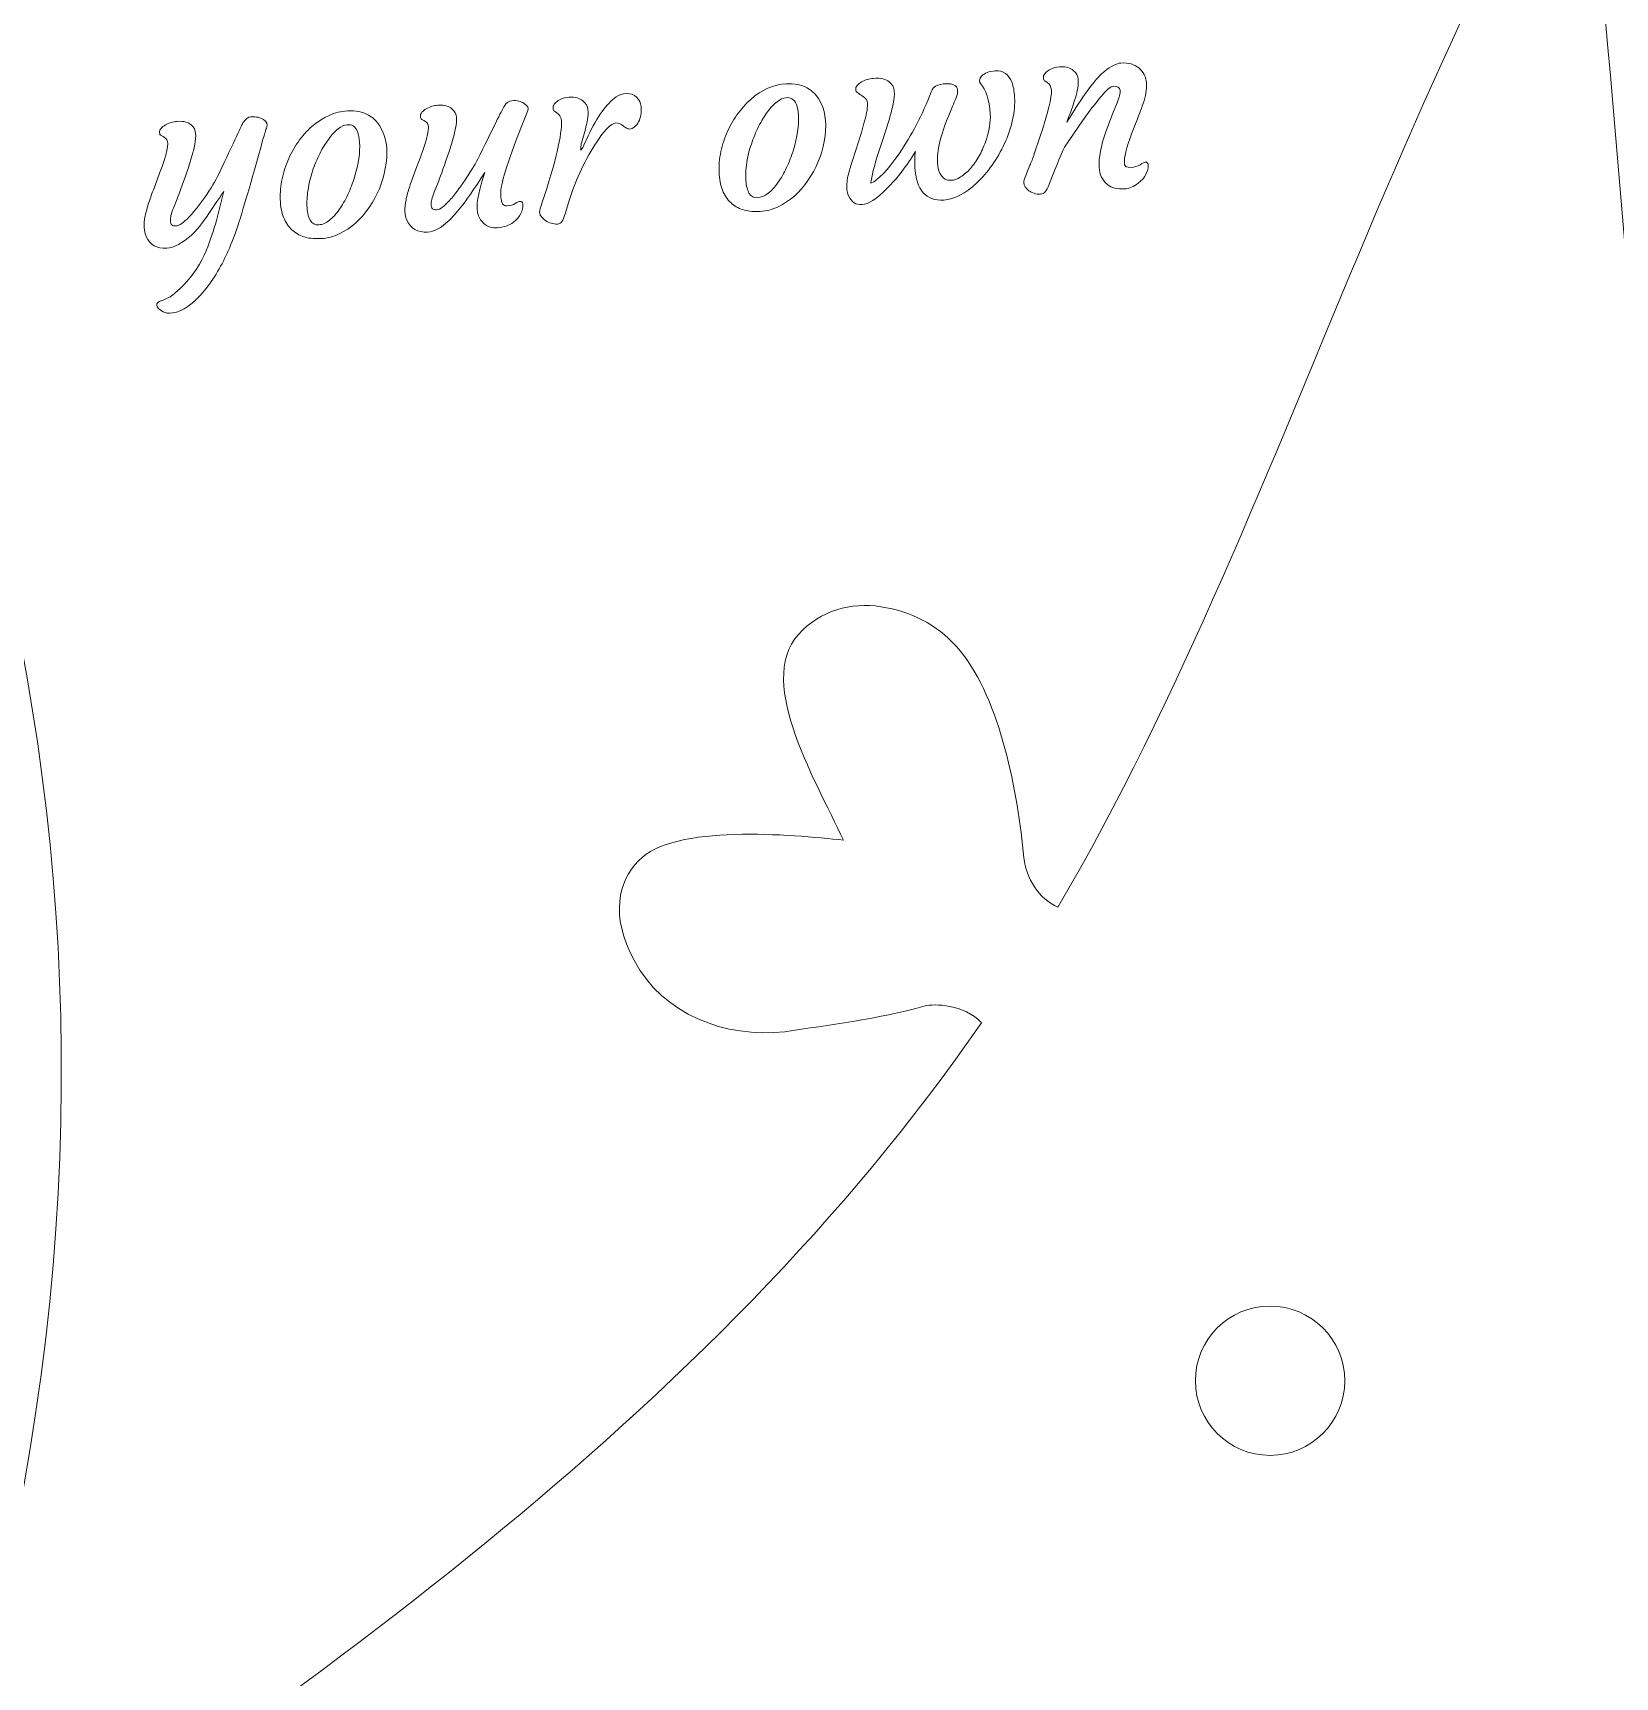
# Model space of a CAD drawing. Header units: inches. Extents: x -160 to 752, y 28 to 782.
# Drawn here: x 504.7 to 624.8, y 391.7 to 516.5 of the extents above; entities that cross this region are included whole.
import ezdxf

# ---------------------------------------------------------------- set-up
doc = ezdxf.new("R2010")
doc.units = ezdxf.units.IN
doc.header["$MEASUREMENT"] = 0
doc.layers.add('_U+0421_U+043B_U+043E_U+0439 1', color=7, linetype='Continuous')

# ---------------------------------------------------------------- blocks, each defined once
blk = doc.blocks.new('block 2')
at = {"layer": '_U+0421_U+043B_U+043E_U+0439 1', "color": 12, "lineweight": 9, "true_color": 0xe30513}
for points, knots in [([(305.09, 27.81), (184.24, 132.09), (55.29, 227.61), (-54.65, 344.61), (-130.38, 432.04), (-160.47, 554.53), (-106.38, 659.79), (-61.65, 746.82), (0.67, 769.94), (55.4, 761.15), (152.47, 745.58), (244.36, 626.03), (305, 559.17), (383.27, 640.56), (469.58, 781.89), (597.36, 753.44), (657.3, 740.1), (700.3, 699.79), (723.45, 645.65), (746.6, 591.54), (751.52, 539.49), (735.49, 482.62), (690.02, 321.27), (429.51, 136.47), (305.09, 27.81), (305.09, 27.81), (305.09, 27.81), (305.09, 27.81)], [0, 0, 0, 0, 1, 1, 1, 2, 2, 2, 3, 3, 3, 4, 4, 4, 5, 5, 5, 6, 6, 6, 7, 7, 7, 8, 8, 8, 9, 9, 9, 9]), ([(670.88, 364.34), (655.01, 380.54), (632.57, 427.43), (627.62, 477.67), (622.67, 527.9), (621.34, 580.31), (602.67, 628.66), (589.88, 661.76), (568.4, 688.48), (543.29, 712.94), (541.66, 711.85), (541.26, 708.78), (541.34, 708.11), (541.8, 704.21), (541.67, 700.71), (541.67, 697.3), (541.49, 692.71), (539.04, 688.35), (534.61, 686.78), (530.95, 685.48), (528.52, 686.5), (527.18, 688.24), (524.79, 691.33), (526.96, 699.99), (527.97, 703.86), (522.78, 702.35), (514.64, 698.89), (511.71, 703.18), (510.34, 705.19), (510.19, 707.53), (510.99, 709.72), (511.79, 711.92), (513.07, 713.55), (515.07, 714.76), (519.19, 717.24), (526.43, 717.48), (531.32, 717.21), (532.9, 717.12), (535.12, 718.53), (535.98, 719.89), (526.65, 728.66), (516.26, 737.13), (506.63, 745.69)], [0, 0, 0, 0, 1, 1, 1, 2, 2, 2, 3, 3, 3, 4, 4, 4, 5, 5, 5, 6, 6, 6, 7, 7, 7, 8, 8, 8, 9, 9, 9, 10, 10, 10, 11, 11, 11, 12, 12, 12, 13, 13, 13, 14, 14, 14, 14]), ([(579.12, 671.93), (563.35, 665.62), (547.38, 659.03), (531.38, 646.39), (532.3, 644.66), (534.52, 644.38), (535.19, 644.39), (539.12, 644.46), (542.59, 643.97), (545.98, 643.63), (550.52, 642.98), (554.61, 640.09), (555.73, 635.53), (556.65, 631.76), (555.39, 629.45), (553.52, 628.29), (550.2, 626.23), (541.8, 629.26), (538.06, 630.66), (539.03, 625.35), (541.65, 616.89), (537.08, 614.42), (534.94, 613.26), (532.6, 613.35), (530.5, 614.37), (528.4, 615.39), (526.9, 616.82), (525.9, 618.95), (523.85, 623.29), (524.35, 630.52), (525.12, 635.36), (525.37, 636.92), (524.81, 638.65), (523.55, 639.64), (517.37, 633.8), (510.59, 626.3), (504.32, 617.9), (480.88, 586.49), (456.69, 534.63), (430.41, 501.71), (431.53, 500.11), (433.73, 499.78), (434.4, 499.87), (438.28, 500.41), (441.79, 500.35), (445.2, 500.42), (449.79, 500.32), (454.19, 497.95), (455.85, 493.55), (457.22, 489.92), (456.25, 487.47), (454.53, 486.1), (451.49, 483.65), (442.78, 485.65), (438.9, 486.59), (440.51, 481.43), (444.12, 473.35), (439.89, 470.35), (437.9, 468.94), (435.57, 468.75), (433.36, 469.51), (431.15, 470.26), (429.49, 471.5), (428.24, 473.49), (425.68, 477.56), (425.31, 484.79), (425.49, 489.69), (425.55, 491.26), (424.78, 492.92), (423.41, 493.75), (394.21, 462), (361.88, 456.55), (326.54, 457.86), (291.19, 459.16), (252.36, 466.43), (220.23, 490.95), (188.11, 515.47), (162.7, 557.24), (136.22, 588.28), (114.09, 614.22), (90.28, 633.24), (69, 643.8), (67.84, 642.22), (68.55, 640.1), (68.85, 639.5), (70.61, 635.99), (71.68, 632.65), (72.83, 629.44), (74.21, 625.07), (73.38, 620.13), (69.75, 617.15), (66.75, 614.69), (64.12, 614.83), (62.26, 616.01), (58.97, 618.11), (58.07, 626.99), (57.71, 630.97), (53.34, 627.79), (46.86, 621.78), (42.65, 624.83), (40.68, 626.26), (39.75, 628.4), (39.76, 630.74), (39.77, 633.07), (40.41, 635.05), (41.89, 636.87), (44.92, 640.59), (51.66, 643.27), (56.35, 644.67), (57.86, 645.12), (59.18, 646.38), (59.53, 647.94), (34.92, 656.84), (11.32, 654.93), (-10.35, 652.42)], [0, 0, 0, 0, 1, 1, 1, 2, 2, 2, 3, 3, 3, 4, 4, 4, 5, 5, 5, 6, 6, 6, 7, 7, 7, 8, 8, 8, 9, 9, 9, 10, 10, 10, 11, 11, 11, 12, 12, 12, 13, 13, 13, 14, 14, 14, 15, 15, 15, 16, 16, 16, 17, 17, 17, 18, 18, 18, 19, 19, 19, 20, 20, 20, 21, 21, 21, 22, 22, 22, 23, 23, 23, 24, 24, 24, 25, 25, 25, 26, 26, 26, 27, 27, 27, 28, 28, 28, 29, 29, 29, 30, 30, 30, 31, 31, 31, 32, 32, 32, 33, 33, 33, 34, 34, 34, 35, 35, 35, 36, 36, 36, 37, 37, 37, 38, 38, 38, 38]), ([(368.44, 630.97), (378.34, 624.63), (388.24, 618.29), (397.96, 611.69), (397.25, 610.26), (396.1, 609.49), (394.53, 609.41), (389.64, 609.17), (382.46, 608.18), (378.63, 605.28), (376.76, 603.87), (375.66, 602.11), (375.1, 599.84), (374.53, 597.57), (374.92, 595.27), (376.5, 593.41), (379.85, 589.45), (387.59, 593.74), (392.59, 595.78), (391.99, 591.84), (390.75, 582.99), (393.44, 580.17), (394.96, 578.58), (397.49, 577.82), (400.99, 579.5), (405.22, 581.53), (407.2, 586.12), (406.91, 590.7), (406.55, 594.08), (406.31, 597.58), (405.44, 601.41), (405.29, 602.07), (405.11, 604.3), (406.61, 605.55), (430.89, 588.41), (453.35, 569.48), (471.76, 543.66), (499.53, 504.69), (517.31, 450.95), (500.06, 389.01), (482.8, 327.07), (430.6, 256.9), (406.61, 207.43), (393.54, 180.48), (391.14, 191.77), (388.23, 141.24)], [0, 0, 0, 0, 1, 1, 1, 2, 2, 2, 3, 3, 3, 4, 4, 4, 5, 5, 5, 6, 6, 6, 7, 7, 7, 8, 8, 8, 9, 9, 9, 10, 10, 10, 11, 11, 11, 12, 12, 12, 13, 13, 13, 14, 14, 14, 15, 15, 15, 15]), ([(734.6, 615.17), (715.07, 606.43), (695.54, 597.69), (677.91, 587.38), (678.45, 585.5), (680.71, 584.45), (681.37, 584.32), (685.22, 583.56), (688.52, 582.36), (691.76, 581.32), (696.07, 579.73), (699.46, 576.06), (699.6, 571.37), (699.72, 567.49), (698, 565.49), (695.93, 564.74), (692.26, 563.42), (684.68, 568.14), (681.31, 570.29), (681.15, 564.89), (681.95, 556.08), (676.96, 554.61), (674.63, 553.93), (672.36, 554.5), (670.52, 555.94), (668.67, 557.37), (667.5, 559.08), (666.97, 561.37), (665.87, 566.05), (667.87, 573.01), (669.63, 577.58), (670.2, 579.05), (670.01, 580.87), (668.99, 582.1), (655.04, 573.1), (642.52, 562.61), (632.67, 550.23), (610.05, 521.8), (601.03, 481.69), (582.53, 450.13), (581.07, 450.78), (580.09, 452.32), (579.94, 453.89), (579.48, 458.76), (578.17, 465.89), (575.1, 469.59), (573.61, 471.4), (571.79, 472.41), (569.51, 472.87), (567.22, 473.34), (564.93, 472.84), (563.15, 471.19), (559.34, 467.65), (563.97, 460.12), (566.24, 455.22), (562.27, 455.64), (553.38, 456.48), (550.68, 453.66), (549.16, 452.08), (548.51, 449.52), (550.34, 446.1), (552.56, 441.96), (557.24, 440.18), (561.8, 440.68), (565.17, 441.19), (568.65, 441.59), (572.44, 442.63), (573.09, 442.81), (575.4, 442.79), (576.72, 441.35), (555.97, 411.27), (524.71, 390.15), (493.44, 369.02)], [0, 0, 0, 0, 1, 1, 1, 2, 2, 2, 3, 3, 3, 4, 4, 4, 5, 5, 5, 6, 6, 6, 7, 7, 7, 8, 8, 8, 9, 9, 9, 10, 10, 10, 11, 11, 11, 12, 12, 12, 13, 13, 13, 14, 14, 14, 15, 15, 15, 16, 16, 16, 17, 17, 17, 18, 18, 18, 19, 19, 19, 20, 20, 20, 21, 21, 21, 22, 22, 22, 23, 23, 23, 24, 24, 24, 24]), ([(-133.18, 526.04), (-108.39, 533.44), (-83.6, 540.85), (-55.47, 535.1), (-54.61, 536.86), (-55.84, 539.06), (-56.24, 539.6), (-58.58, 542.75), (-60.21, 545.86), (-61.91, 548.81), (-64.03, 552.88), (-64.07, 557.88), (-61.02, 561.45), (-58.5, 564.4), (-55.88, 564.72), (-53.85, 563.88), (-50.24, 562.39), (-47.8, 553.8), (-46.76, 549.95), (-43.01, 553.84), (-37.67, 560.89), (-33, 558.62), (-30.8, 557.56), (-29.51, 555.61), (-29.12, 553.31), (-28.72, 551.01), (-29.01, 548.95), (-30.14, 546.9), (-32.48, 542.7), (-38.64, 538.89), (-43.02, 536.7), (-44.43, 535.99), (-45.61, 534.2), (-45.68, 532.6), (-43.53, 531.93), (-41.35, 531.19), (-39.15, 530.35), (-4.07, 517.06), (36.62, 481.68), (67.42, 458.65), (98.21, 435.62), (119.11, 424.94), (144.76, 406.58), (170.42, 388.23), (200.83, 362.19), (232.92, 357.15), (265.02, 352.1), (298.81, 368.05), (336.18, 364.29), (362.16, 361.67), (390.05, 349.49), (418.01, 335.27), (417.56, 333.74), (416.16, 332.58), (414.62, 332.23), (409.84, 331.15), (402.94, 328.94), (399.66, 325.43), (398.06, 323.72), (397.29, 321.79), (397.12, 319.46), (396.95, 317.13), (397.73, 314.93), (399.6, 313.37), (403.59, 310.04), (410.47, 315.6), (415.05, 318.47), (415.14, 314.48), (415.43, 305.55), (418.57, 303.23), (420.34, 301.93), (422.95, 301.61), (426.11, 303.86), (429.94, 306.59), (431.11, 311.46), (430.03, 315.92), (429.09, 319.19), (428.26, 322.6), (426.74, 326.22), (426.48, 326.84), (425.92, 329.01), (427.18, 330.5), (436.29, 325.75), (445.6, 320.79), (454.68, 316.03), (470.92, 307.53), (487.23, 299.46), (503.26, 291.59), (502.8, 290.06), (501.4, 288.89), (499.86, 288.55), (495.08, 287.47), (488.18, 285.26), (484.9, 281.75), (483.3, 280.03), (482.53, 278.11), (482.36, 275.78), (482.19, 273.45), (482.97, 271.25), (484.84, 269.68), (488.83, 266.36), (495.71, 271.91), (500.29, 274.79), (500.38, 270.79), (500.67, 261.87), (503.81, 259.55), (505.58, 258.24), (508.2, 257.93), (511.36, 260.18), (515.18, 262.91), (516.35, 267.77), (515.27, 272.23), (514.33, 275.51), (513.5, 278.92), (511.98, 282.54), (511.72, 283.16), (511.3, 285.41), (512.56, 286.9), (532.97, 276.97), (553.26, 267.38), (573.56, 257.79)], [0, 0, 0, 0, 1, 1, 1, 2, 2, 2, 3, 3, 3, 4, 4, 4, 5, 5, 5, 6, 6, 6, 7, 7, 7, 8, 8, 8, 9, 9, 9, 10, 10, 10, 11, 11, 11, 12, 12, 12, 13, 13, 13, 14, 14, 14, 15, 15, 15, 16, 16, 16, 17, 17, 17, 18, 18, 18, 19, 19, 19, 20, 20, 20, 21, 21, 21, 22, 22, 22, 23, 23, 23, 24, 24, 24, 25, 25, 25, 26, 26, 26, 27, 27, 27, 28, 28, 28, 29, 29, 29, 30, 30, 30, 31, 31, 31, 32, 32, 32, 33, 33, 33, 34, 34, 34, 35, 35, 35, 36, 36, 36, 37, 37, 37, 38, 38, 38, 39, 39, 39, 40, 40, 40, 40]), ([(598.63, 419.85), (601.76, 419.85), (604.3, 417.31), (604.3, 414.18), (604.3, 411.05), (601.76, 408.51), (598.63, 408.51), (595.5, 408.51), (592.96, 411.05), (592.96, 414.18), (592.96, 417.31), (595.5, 419.85), (598.63, 419.85), (598.63, 419.85), (598.63, 419.85), (598.63, 419.85)], [0, 0, 0, 0, 1, 1, 1, 2, 2, 2, 3, 3, 3, 4, 4, 4, 5, 5, 5, 5])]:
    blk.add_open_spline(points, degree=3, knots=knots, dxfattribs=at)
at = {"layer": '_U+0421_U+043B_U+043E_U+0439 1', "lineweight": 0}
for points, knots in [([(569.54, 504.69), (568.76, 503.9), (568.13, 503.5), (567.66, 503.47), (567.19, 503.44), (566.85, 503.66), (566.63, 504.14), (566.56, 504.31), (566.51, 504.46), (566.5, 504.61), (566.48, 505), (566.52, 505.39), (566.62, 505.77), (566.72, 506.15), (566.82, 506.5), (566.92, 506.83), (566.92, 506.83), (567.6, 508.95), (567.6, 508.95), (567.86, 509.82), (568.01, 510.42), (568.05, 510.76), (568.1, 511.1), (568.08, 511.33), (567.98, 511.44), (567.89, 511.55), (567.79, 511.65), (567.67, 511.73), (567.55, 511.81), (567.44, 511.88), (567.34, 511.95), (567.23, 512.01), (567.17, 512.09), (567.17, 512.2), (567.16, 512.31), (567.2, 512.42), (567.28, 512.52), (567.36, 512.62), (567.48, 512.71), (567.62, 512.79), (567.9, 512.95), (568.2, 513.04), (568.51, 513.06), (568.83, 513.08), (569.08, 513.06), (569.26, 513.01), (569.44, 512.96), (569.59, 512.89), (569.71, 512.8), (569.95, 512.61), (570.08, 512.37), (570.1, 512.09), (570.12, 511.81), (570.09, 511.49), (570.01, 511.13), (569.94, 510.77), (569.85, 510.39), (569.73, 509.98), (569.61, 509.58), (569.48, 509.16), (569.33, 508.72), (569.33, 508.72), (568.9, 507.43), (568.9, 507.43), (568.57, 506.39), (568.38, 505.61), (568.32, 505.1), (568.88, 505.33), (569.6, 506.08), (570.46, 507.34), (571.41, 508.73), (572.23, 510.29), (572.91, 512.03), (572.99, 512.25), (573.1, 512.4), (573.23, 512.46), (573.44, 512.58), (573.72, 512.64), (574.05, 512.65), (574.58, 512.67), (574.86, 512.52), (574.9, 512.21), (574.93, 512.02), (574.89, 511.81), (574.79, 511.57), (574.69, 511.34), (574.61, 511.14), (574.55, 510.99), (574.55, 510.99), (574.24, 510.24), (574.24, 510.24), (573.61, 508.75), (573.33, 507.56), (573.38, 506.65), (573.42, 506.03), (573.62, 505.61), (573.97, 505.4), (574.08, 505.33), (574.23, 505.31), (574.43, 505.32), (574.63, 505.33), (574.87, 505.41), (575.13, 505.57), (575.39, 505.73), (575.64, 505.95), (575.88, 506.21), (576.11, 506.48), (576.33, 506.78), (576.52, 507.13), (576.72, 507.47), (576.88, 507.84), (577.02, 508.22), (577.3, 509.04), (577.43, 509.76), (577.39, 510.37), (577.32, 511.43), (577.08, 512.19), (576.65, 512.66), (576.51, 512.82), (576.54, 513), (576.73, 513.23), (576.95, 513.47), (577.29, 513.6), (577.77, 513.63), (578.37, 513.67), (578.79, 513.36), (579.04, 512.71), (579.14, 512.47), (579.21, 512.1), (579.24, 511.6), (579.27, 511.1), (579.22, 510.54), (579.08, 509.92), (578.94, 509.29), (578.74, 508.69), (578.47, 508.11), (578.2, 507.53), (577.89, 506.98), (577.52, 506.47), (577.16, 505.96), (576.78, 505.51), (576.37, 505.12), (575.49, 504.3), (574.66, 503.87), (573.86, 503.82), (572.5, 503.73), (571.77, 504.57), (571.67, 506.32), (571.64, 506.72), (571.65, 507.11), (571.7, 507.5), (571.05, 506.41), (570.33, 505.47), (569.54, 504.69), (569.54, 504.69), (569.54, 504.69), (569.54, 504.69)], [0, 0, 0, 0, 1, 1, 1, 2, 2, 2, 3, 3, 3, 4, 4, 4, 5, 5, 5, 6, 6, 6, 7, 7, 7, 8, 8, 8, 9, 9, 9, 10, 10, 10, 11, 11, 11, 12, 12, 12, 13, 13, 13, 14, 14, 14, 15, 15, 15, 16, 16, 16, 17, 17, 17, 18, 18, 18, 19, 19, 19, 20, 20, 20, 21, 21, 21, 22, 22, 22, 23, 23, 23, 24, 24, 24, 25, 25, 25, 26, 26, 26, 27, 27, 27, 28, 28, 28, 29, 29, 29, 30, 30, 30, 31, 31, 31, 32, 32, 32, 33, 33, 33, 34, 34, 34, 35, 35, 35, 36, 36, 36, 37, 37, 37, 38, 38, 38, 39, 39, 39, 40, 40, 40, 41, 41, 41, 42, 42, 42, 43, 43, 43, 44, 44, 44, 45, 45, 45, 46, 46, 46, 47, 47, 47, 48, 48, 48, 49, 49, 49, 50, 50, 50, 51, 51, 51, 52, 52, 52, 52]), ([(586.73, 512.46), (586.54, 512.44), (586.28, 512.24), (585.95, 511.86), (585.63, 511.48), (585.35, 511.13), (585.11, 510.81), (585.11, 510.81), (584.39, 509.84), (584.39, 509.84), (584.39, 509.84), (583.02, 507.83), (583.02, 507.83), (582.71, 507.14), (582.46, 506.57), (582.29, 506.11), (582.29, 506.11), (581.86, 505.02), (581.86, 505.02), (581.75, 504.75), (581.65, 504.56), (581.56, 504.45), (581.47, 504.34), (581.35, 504.28), (581.19, 504.27), (581.03, 504.26), (580.87, 504.28), (580.72, 504.33), (580.57, 504.37), (580.43, 504.44), (580.32, 504.52), (580.07, 504.71), (579.95, 504.91), (579.93, 505.14), (579.92, 505.24), (579.98, 505.42), (580.1, 505.69), (580.1, 505.69), (580.4, 506.46), (580.4, 506.46), (580.5, 506.68), (580.61, 506.97), (580.73, 507.32), (580.73, 507.32), (581.16, 508.6), (581.16, 508.6), (581.77, 510.44), (582.06, 511.62), (582.03, 512.15), (582.01, 512.43), (581.9, 512.63), (581.72, 512.75), (581.72, 512.75), (581.52, 512.87), (581.52, 512.87), (581.46, 512.91), (581.43, 512.98), (581.42, 513.08), (581.41, 513.19), (581.45, 513.3), (581.52, 513.4), (581.6, 513.5), (581.7, 513.59), (581.83, 513.67), (582.1, 513.83), (582.37, 513.92), (582.64, 513.93), (582.92, 513.95), (583.14, 513.93), (583.29, 513.88), (583.45, 513.83), (583.58, 513.76), (583.69, 513.66), (583.93, 513.46), (584.06, 513.24), (584.07, 513.01), (584.08, 512.78), (584.07, 512.55), (584.03, 512.31), (583.98, 512.07), (583.93, 511.83), (583.85, 511.58), (583.78, 511.34), (583.7, 511.1), (583.62, 510.86), (583.54, 510.62), (583.46, 510.42), (583.39, 510.24), (583.39, 510.24), (583.23, 509.84), (583.23, 509.84), (583.19, 509.74), (583.18, 509.71), (583.2, 509.74), (583.82, 510.72), (584.23, 511.35), (584.42, 511.63), (584.42, 511.63), (585.01, 512.44), (585.01, 512.44), (585.45, 513.02), (585.79, 513.4), (586.05, 513.59), (586.57, 513.99), (586.98, 514.2), (587.3, 514.22), (587.61, 514.24), (587.87, 514.22), (588.09, 514.15), (588.3, 514.09), (588.5, 513.98), (588.67, 513.85), (589.02, 513.56), (589.21, 513.17), (589.24, 512.69), (589.27, 512.21), (589.19, 511.7), (589, 511.16), (588.82, 510.63), (588.65, 510.19), (588.51, 509.86), (588.37, 509.52), (588.24, 509.18), (588.11, 508.84), (587.72, 507.79), (587.54, 507.04), (587.57, 506.58), (587.58, 506.37), (587.75, 506.28), (588.08, 506.3), (588.33, 506.31), (588.56, 506.38), (588.77, 506.5), (588.97, 506.63), (589.1, 506.69), (589.16, 506.69), (589.29, 506.7), (589.36, 506.64), (589.37, 506.51), (589.4, 505.97), (589.15, 505.5), (588.62, 505.1), (588.26, 504.83), (587.93, 504.69), (587.62, 504.67), (587.31, 504.65), (587.05, 504.66), (586.84, 504.72), (586.63, 504.77), (586.45, 504.87), (586.28, 505), (585.9, 505.3), (585.69, 505.75), (585.66, 506.32), (585.61, 507.03), (585.78, 507.92), (586.16, 509.01), (586.44, 509.75), (586.64, 510.26), (586.75, 510.54), (586.75, 510.54), (587.02, 511.21), (587.02, 511.21), (587.19, 511.61), (587.26, 511.92), (587.25, 512.15), (587.23, 512.37), (587.06, 512.48), (586.73, 512.46), (586.73, 512.46), (586.73, 512.46), (586.73, 512.46)], [0, 0, 0, 0, 1, 1, 1, 2, 2, 2, 3, 3, 3, 4, 4, 4, 5, 5, 5, 6, 6, 6, 7, 7, 7, 8, 8, 8, 9, 9, 9, 10, 10, 10, 11, 11, 11, 12, 12, 12, 13, 13, 13, 14, 14, 14, 15, 15, 15, 16, 16, 16, 17, 17, 17, 18, 18, 18, 19, 19, 19, 20, 20, 20, 21, 21, 21, 22, 22, 22, 23, 23, 23, 24, 24, 24, 25, 25, 25, 26, 26, 26, 27, 27, 27, 28, 28, 28, 29, 29, 29, 30, 30, 30, 31, 31, 31, 32, 32, 32, 33, 33, 33, 34, 34, 34, 35, 35, 35, 36, 36, 36, 37, 37, 37, 38, 38, 38, 39, 39, 39, 40, 40, 40, 41, 41, 41, 42, 42, 42, 43, 43, 43, 44, 44, 44, 45, 45, 45, 46, 46, 46, 47, 47, 47, 48, 48, 48, 49, 49, 49, 50, 50, 50, 51, 51, 51, 52, 52, 52, 53, 53, 53, 54, 54, 54, 55, 55, 55, 56, 56, 56, 57, 57, 57, 57]), ([(543.63, 502.26), (543.5, 502.34), (543.4, 502.44), (543.32, 502.55), (543.24, 502.66), (543.19, 502.75), (543.18, 502.83), (543.17, 502.91), (543.18, 503.01), (543.21, 503.14), (543.25, 503.26), (543.29, 503.4), (543.35, 503.58), (544.4, 506.71), (544.89, 508.8), (544.83, 509.85), (544.79, 510.14), (544.68, 510.34), (544.49, 510.45), (544.49, 510.45), (544.3, 510.57), (544.3, 510.57), (544.24, 510.61), (544.21, 510.68), (544.2, 510.78), (544.19, 510.89), (544.22, 511), (544.29, 511.1), (544.37, 511.2), (544.46, 511.29), (544.59, 511.37), (544.84, 511.53), (545.1, 511.61), (545.38, 511.63), (545.66, 511.65), (545.87, 511.63), (546.03, 511.58), (546.2, 511.53), (546.33, 511.45), (546.45, 511.36), (546.69, 511.15), (546.83, 510.93), (546.84, 510.69), (546.86, 510.44), (546.85, 510.19), (546.81, 509.94), (546.76, 509.69), (546.71, 509.44), (546.65, 509.19), (546.58, 508.95), (546.51, 508.72), (546.45, 508.49), (546.39, 508.27), (546.34, 508.11), (546.32, 508), (546.29, 507.79), (546.28, 507.65), (546.3, 507.6), (546.43, 507.74), (546.51, 507.87), (546.54, 507.99), (546.54, 507.99), (546.85, 508.69), (546.85, 508.69), (547.56, 510.16), (548.27, 511.15), (548.99, 511.66), (549.2, 511.8), (549.47, 511.88), (549.77, 511.9), (550.08, 511.92), (550.34, 511.83), (550.54, 511.62), (550.74, 511.42), (550.85, 511.19), (550.88, 510.93), (550.9, 510.66), (550.9, 510.45), (550.86, 510.27), (550.83, 510.09), (550.77, 509.93), (550.69, 509.77), (550.51, 509.42), (550.27, 509.23), (549.99, 509.21), (549.91, 509.21), (549.84, 509.23), (549.76, 509.28), (549.76, 509.28), (549.55, 509.44), (549.55, 509.44), (549.34, 509.61), (549.14, 509.68), (548.96, 509.67), (548.77, 509.66), (548.55, 509.52), (548.31, 509.26), (548.05, 509.01), (547.8, 508.67), (547.54, 508.27), (546.65, 506.94), (545.96, 505.47), (545.45, 503.86), (545.45, 503.86), (545.11, 502.77), (545.11, 502.77), (545.02, 502.5), (544.94, 502.31), (544.87, 502.19), (544.8, 502.08), (544.68, 502.01), (544.53, 502), (544.37, 501.99), (544.22, 502.01), (544.06, 502.06), (543.9, 502.11), (543.76, 502.18), (543.63, 502.26), (543.63, 502.26), (543.63, 502.26), (543.63, 502.26)], [0, 0, 0, 0, 1, 1, 1, 2, 2, 2, 3, 3, 3, 4, 4, 4, 5, 5, 5, 6, 6, 6, 7, 7, 7, 8, 8, 8, 9, 9, 9, 10, 10, 10, 11, 11, 11, 12, 12, 12, 13, 13, 13, 14, 14, 14, 15, 15, 15, 16, 16, 16, 17, 17, 17, 18, 18, 18, 19, 19, 19, 20, 20, 20, 21, 21, 21, 22, 22, 22, 23, 23, 23, 24, 24, 24, 25, 25, 25, 26, 26, 26, 27, 27, 27, 28, 28, 28, 29, 29, 29, 30, 30, 30, 31, 31, 31, 32, 32, 32, 33, 33, 33, 34, 34, 34, 35, 35, 35, 36, 36, 36, 37, 37, 37, 38, 38, 38, 39, 39, 39, 40, 40, 40, 40]), ([(557.78, 503.54), (557.51, 503.76), (557.29, 504.06), (557.12, 504.43), (556.95, 504.79), (556.85, 505.23), (556.81, 505.74), (556.77, 506.25), (556.8, 506.77), (556.9, 507.3), (557, 507.83), (557.15, 508.35), (557.37, 508.85), (557.58, 509.36), (557.84, 509.83), (558.15, 510.28), (558.46, 510.72), (558.81, 511.12), (559.2, 511.46), (560.04, 512.2), (560.94, 512.59), (561.9, 512.65), (563.15, 512.73), (564.03, 512.23), (564.55, 511.16), (564.91, 510.38), (564.99, 509.42), (564.78, 508.27), (564.59, 507.21), (564.18, 506.23), (563.55, 505.31), (562.93, 504.4), (562.17, 503.73), (561.28, 503.31), (560.82, 503.1), (560.38, 502.98), (559.93, 502.96), (559.48, 502.93), (559.08, 502.96), (558.72, 503.05), (558.37, 503.15), (558.05, 503.31), (557.78, 503.54), (557.78, 503.54), (557.78, 503.54), (557.78, 503.54)], [0, 0, 0, 0, 1, 1, 1, 2, 2, 2, 3, 3, 3, 4, 4, 4, 5, 5, 5, 6, 6, 6, 7, 7, 7, 8, 8, 8, 9, 9, 9, 10, 10, 10, 11, 11, 11, 12, 12, 12, 13, 13, 13, 14, 14, 14, 15, 15, 15, 15]), ([(524.46, 501.48), (524.19, 501.7), (523.97, 502), (523.8, 502.37), (523.63, 502.73), (523.53, 503.17), (523.49, 503.68), (523.46, 504.19), (523.49, 504.71), (523.58, 505.24), (523.68, 505.78), (523.84, 506.29), (524.05, 506.79), (524.26, 507.3), (524.52, 507.77), (524.83, 508.22), (525.14, 508.66), (525.49, 509.06), (525.88, 509.4), (526.73, 510.14), (527.63, 510.53), (528.58, 510.59), (529.84, 510.67), (530.72, 510.17), (531.23, 509.1), (531.6, 508.32), (531.67, 507.36), (531.46, 506.21), (531.27, 505.15), (530.86, 504.17), (530.23, 503.25), (529.61, 502.34), (528.86, 501.68), (527.96, 501.26), (527.51, 501.04), (527.06, 500.92), (526.61, 500.9), (526.16, 500.87), (525.76, 500.9), (525.4, 500.99), (525.05, 501.09), (524.73, 501.25), (524.46, 501.48), (524.46, 501.48), (524.46, 501.48), (524.46, 501.48)], [0, 0, 0, 0, 1, 1, 1, 2, 2, 2, 3, 3, 3, 4, 4, 4, 5, 5, 5, 6, 6, 6, 7, 7, 7, 8, 8, 8, 9, 9, 9, 10, 10, 10, 11, 11, 11, 12, 12, 12, 13, 13, 13, 14, 14, 14, 15, 15, 15, 15]), ([(541.67, 503.72), (541.81, 503.73), (541.89, 503.67), (541.89, 503.53), (541.93, 503), (541.69, 502.54), (541.19, 502.14), (540.85, 501.89), (540.45, 501.75), (539.97, 501.72), (539.58, 501.7), (539.28, 501.77), (539.06, 501.94), (538.67, 502.25), (538.46, 502.64), (538.43, 503.11), (538.39, 503.71), (538.59, 504.65), (539.02, 505.92), (538.16, 504.6), (537.55, 503.72), (537.2, 503.28), (536.85, 502.84), (536.54, 502.49), (536.27, 502.24), (535.7, 501.71), (535.16, 501.42), (534.67, 501.39), (533.91, 501.35), (533.39, 501.64), (533.1, 502.28), (533.01, 502.47), (532.97, 502.7), (532.95, 502.96), (532.93, 503.22), (532.96, 503.51), (533.03, 503.84), (533.09, 504.16), (533.19, 504.5), (533.31, 504.86), (533.43, 505.21), (533.56, 505.58), (533.7, 505.95), (533.7, 505.95), (534.12, 507.08), (534.12, 507.08), (534.67, 508.52), (534.85, 509.37), (534.67, 509.62), (534.59, 509.73), (534.45, 509.84), (534.24, 509.94), (534.16, 509.98), (534.12, 510.05), (534.12, 510.16), (534.11, 510.27), (534.15, 510.37), (534.23, 510.48), (534.31, 510.58), (534.42, 510.67), (534.56, 510.75), (534.85, 510.91), (535.14, 511), (535.44, 511.02), (535.73, 511.03), (535.96, 511.02), (536.12, 510.96), (536.28, 510.91), (536.41, 510.84), (536.52, 510.75), (536.73, 510.55), (536.84, 510.34), (536.86, 510.1), (536.87, 509.85), (536.85, 509.58), (536.79, 509.27), (536.73, 508.97), (536.65, 508.63), (536.54, 508.27), (536.44, 507.91), (536.32, 507.54), (536.19, 507.15), (535.83, 506.14), (535.59, 505.47), (535.46, 505.14), (535.46, 505.14), (535.17, 504.42), (535.17, 504.42), (535, 503.99), (534.93, 503.69), (534.94, 503.52), (534.95, 503.35), (534.98, 503.23), (535.04, 503.16), (535.1, 503.09), (535.2, 503.07), (535.35, 503.08), (535.49, 503.08), (535.65, 503.16), (535.83, 503.31), (536.01, 503.45), (536.21, 503.64), (536.42, 503.88), (536.63, 504.12), (536.85, 504.4), (537.07, 504.71), (537.3, 505.02), (537.52, 505.34), (537.73, 505.67), (538.15, 506.32), (538.45, 506.84), (538.64, 507.23), (539.79, 509.59), (540.4, 510.83), (540.48, 510.93), (540.66, 511.21), (540.85, 511.35), (541.06, 511.36), (541.26, 511.38), (541.44, 511.37), (541.59, 511.33), (541.75, 511.29), (541.88, 511.24), (542, 511.16), (542.26, 510.98), (542.36, 510.8), (542.28, 510.61), (540.99, 507.42), (540.31, 505.42), (540.24, 504.62), (540.23, 504.34), (540.22, 504.15), (540.23, 504.05), (540.26, 503.59), (540.41, 503.36), (540.69, 503.38), (540.95, 503.39), (541.17, 503.46), (541.33, 503.56), (541.5, 503.67), (541.61, 503.72), (541.67, 503.72), (541.67, 503.72), (541.67, 503.72), (541.67, 503.72)], [0, 0, 0, 0, 1, 1, 1, 2, 2, 2, 3, 3, 3, 4, 4, 4, 5, 5, 5, 6, 6, 6, 7, 7, 7, 8, 8, 8, 9, 9, 9, 10, 10, 10, 11, 11, 11, 12, 12, 12, 13, 13, 13, 14, 14, 14, 15, 15, 15, 16, 16, 16, 17, 17, 17, 18, 18, 18, 19, 19, 19, 20, 20, 20, 21, 21, 21, 22, 22, 22, 23, 23, 23, 24, 24, 24, 25, 25, 25, 26, 26, 26, 27, 27, 27, 28, 28, 28, 29, 29, 29, 30, 30, 30, 31, 31, 31, 32, 32, 32, 33, 33, 33, 34, 34, 34, 35, 35, 35, 36, 36, 36, 37, 37, 37, 38, 38, 38, 39, 39, 39, 40, 40, 40, 41, 41, 41, 42, 42, 42, 43, 43, 43, 44, 44, 44, 45, 45, 45, 46, 46, 46, 47, 47, 47, 48, 48, 48, 48]), ([(559.25, 508.07), (559.09, 507.61), (558.98, 507.14), (558.9, 506.66), (558.83, 506.17), (558.8, 505.72), (558.83, 505.3), (558.87, 504.88), (558.95, 504.55), (559.09, 504.32), (559.23, 504.08), (559.44, 503.98), (559.72, 504), (560, 504.01), (560.27, 504.12), (560.53, 504.33), (560.79, 504.54), (561.04, 504.81), (561.27, 505.15), (561.51, 505.48), (561.73, 505.86), (561.93, 506.28), (562.13, 506.71), (562.3, 507.16), (562.44, 507.62), (562.75, 508.62), (562.87, 509.5), (562.82, 510.26), (562.78, 510.93), (562.61, 511.35), (562.33, 511.51), (562.21, 511.58), (562.06, 511.61), (561.86, 511.59), (561.66, 511.58), (561.44, 511.48), (561.2, 511.28), (560.95, 511.09), (560.71, 510.83), (560.47, 510.51), (560.24, 510.19), (560.01, 509.82), (559.8, 509.4), (559.59, 508.97), (559.41, 508.53), (559.25, 508.07), (559.25, 508.07), (559.25, 508.07), (559.25, 508.07)], [0, 0, 0, 0, 1, 1, 1, 2, 2, 2, 3, 3, 3, 4, 4, 4, 5, 5, 5, 6, 6, 6, 7, 7, 7, 8, 8, 8, 9, 9, 9, 10, 10, 10, 11, 11, 11, 12, 12, 12, 13, 13, 13, 14, 14, 14, 15, 15, 15, 16, 16, 16, 16]), ([(513.3, 501.05), (513.22, 501.25), (513.16, 501.48), (513.15, 501.73), (513.13, 501.99), (513.16, 502.29), (513.23, 502.61), (513.3, 502.94), (513.39, 503.28), (513.51, 503.63), (513.62, 503.99), (513.76, 504.35), (513.9, 504.73), (513.9, 504.73), (514.32, 505.85), (514.32, 505.85), (514.87, 507.3), (515.05, 508.15), (514.87, 508.4), (514.79, 508.51), (514.65, 508.62), (514.44, 508.72), (514.36, 508.76), (514.32, 508.83), (514.32, 508.94), (514.31, 509.04), (514.35, 509.15), (514.43, 509.25), (514.51, 509.35), (514.62, 509.45), (514.76, 509.53), (515.05, 509.69), (515.34, 509.77), (515.64, 509.79), (515.94, 509.81), (516.16, 509.79), (516.32, 509.74), (516.48, 509.69), (516.62, 509.61), (516.72, 509.52), (516.93, 509.33), (517.05, 509.12), (517.06, 508.87), (517.08, 508.63), (517.05, 508.35), (516.99, 508.05), (516.93, 507.74), (516.85, 507.41), (516.74, 507.05), (516.64, 506.69), (516.52, 506.31), (516.39, 505.93), (516.03, 504.92), (515.79, 504.25), (515.66, 503.92), (515.66, 503.92), (515.37, 503.2), (515.37, 503.2), (515.2, 502.77), (515.13, 502.46), (515.14, 502.3), (515.15, 502.12), (515.18, 502), (515.24, 501.94), (515.3, 501.87), (515.4, 501.84), (515.55, 501.85), (515.69, 501.86), (515.85, 501.93), (516.01, 502.05), (516.18, 502.17), (516.36, 502.32), (516.54, 502.52), (516.73, 502.71), (516.93, 502.94), (517.13, 503.19), (517.33, 503.44), (517.53, 503.71), (517.72, 503.99), (518.22, 504.69), (518.59, 505.29), (518.82, 505.79), (519.98, 508.29), (520.6, 509.6), (520.67, 509.71), (520.86, 509.98), (521.05, 510.13), (521.26, 510.14), (521.46, 510.15), (521.64, 510.14), (521.8, 510.1), (521.95, 510.07), (522.08, 510.01), (522.2, 509.93), (522.45, 509.77), (522.54, 509.58), (522.46, 509.35), (522.38, 509.13), (522.28, 508.82), (522.17, 508.43), (521.22, 505.01), (520.6, 502.87), (520.31, 502.02), (520.02, 501.17), (519.76, 500.49), (519.53, 499.97), (519.31, 499.45), (519.04, 498.92), (518.73, 498.39), (518.42, 497.86), (518.08, 497.37), (517.71, 496.93), (516.89, 495.92), (516.08, 495.36), (515.31, 495.25), (515.01, 495.21), (514.77, 495.24), (514.59, 495.33), (514.27, 495.5), (514.11, 495.66), (514.1, 495.83), (514.09, 495.99), (514.22, 496.11), (514.49, 496.19), (514.77, 496.27), (515.04, 496.42), (515.33, 496.63), (515.61, 496.84), (515.88, 497.08), (516.14, 497.35), (516.9, 498.17), (517.47, 499.04), (517.86, 499.97), (518.19, 500.79), (518.44, 501.55), (518.63, 502.27), (518.63, 502.27), (519.21, 504.49), (519.21, 504.49), (519.04, 504.26), (518.87, 504), (518.67, 503.7), (518.67, 503.7), (518.07, 502.79), (518.07, 502.79), (517.54, 502.03), (517.1, 501.48), (516.74, 501.16), (516.06, 500.54), (515.43, 500.21), (514.87, 500.17), (514.11, 500.12), (513.59, 500.42), (513.3, 501.05), (513.3, 501.05), (513.3, 501.05), (513.3, 501.05)], [0, 0, 0, 0, 1, 1, 1, 2, 2, 2, 3, 3, 3, 4, 4, 4, 5, 5, 5, 6, 6, 6, 7, 7, 7, 8, 8, 8, 9, 9, 9, 10, 10, 10, 11, 11, 11, 12, 12, 12, 13, 13, 13, 14, 14, 14, 15, 15, 15, 16, 16, 16, 17, 17, 17, 18, 18, 18, 19, 19, 19, 20, 20, 20, 21, 21, 21, 22, 22, 22, 23, 23, 23, 24, 24, 24, 25, 25, 25, 26, 26, 26, 27, 27, 27, 28, 28, 28, 29, 29, 29, 30, 30, 30, 31, 31, 31, 32, 32, 32, 33, 33, 33, 34, 34, 34, 35, 35, 35, 36, 36, 36, 37, 37, 37, 38, 38, 38, 39, 39, 39, 40, 40, 40, 41, 41, 41, 42, 42, 42, 43, 43, 43, 44, 44, 44, 45, 45, 45, 46, 46, 46, 47, 47, 47, 48, 48, 48, 49, 49, 49, 50, 50, 50, 51, 51, 51, 52, 52, 52, 52]), ([(525.93, 506.01), (525.78, 505.55), (525.66, 505.08), (525.59, 504.6), (525.51, 504.12), (525.49, 503.66), (525.52, 503.24), (525.55, 502.82), (525.63, 502.49), (525.77, 502.26), (525.91, 502.03), (526.12, 501.92), (526.4, 501.94), (526.68, 501.96), (526.95, 502.07), (527.21, 502.28), (527.47, 502.48), (527.72, 502.75), (527.96, 503.09), (528.19, 503.42), (528.41, 503.8), (528.61, 504.23), (528.81, 504.65), (528.98, 505.1), (529.12, 505.56), (529.43, 506.56), (529.56, 507.44), (529.5, 508.2), (529.46, 508.87), (529.3, 509.29), (529.01, 509.46), (528.9, 509.52), (528.74, 509.55), (528.54, 509.54), (528.34, 509.52), (528.12, 509.42), (527.88, 509.23), (527.63, 509.03), (527.39, 508.77), (527.16, 508.45), (526.92, 508.13), (526.69, 507.76), (526.48, 507.34), (526.27, 506.92), (526.09, 506.48), (525.93, 506.01), (525.93, 506.01), (525.93, 506.01), (525.93, 506.01)], [0, 0, 0, 0, 1, 1, 1, 2, 2, 2, 3, 3, 3, 4, 4, 4, 5, 5, 5, 6, 6, 6, 7, 7, 7, 8, 8, 8, 9, 9, 9, 10, 10, 10, 11, 11, 11, 12, 12, 12, 13, 13, 13, 14, 14, 14, 15, 15, 15, 16, 16, 16, 16])]:
    blk.add_open_spline(points, degree=3, knots=knots, dxfattribs=at)

msp = doc.modelspace()

# ---------------------------------------------------------------- block references
at = {"layer": '_U+0421_U+043B_U+043E_U+0439 1'}
msp.add_blockref('block 2', (0, 0), dxfattribs=at)

doc.saveas('drawing.dxf')
